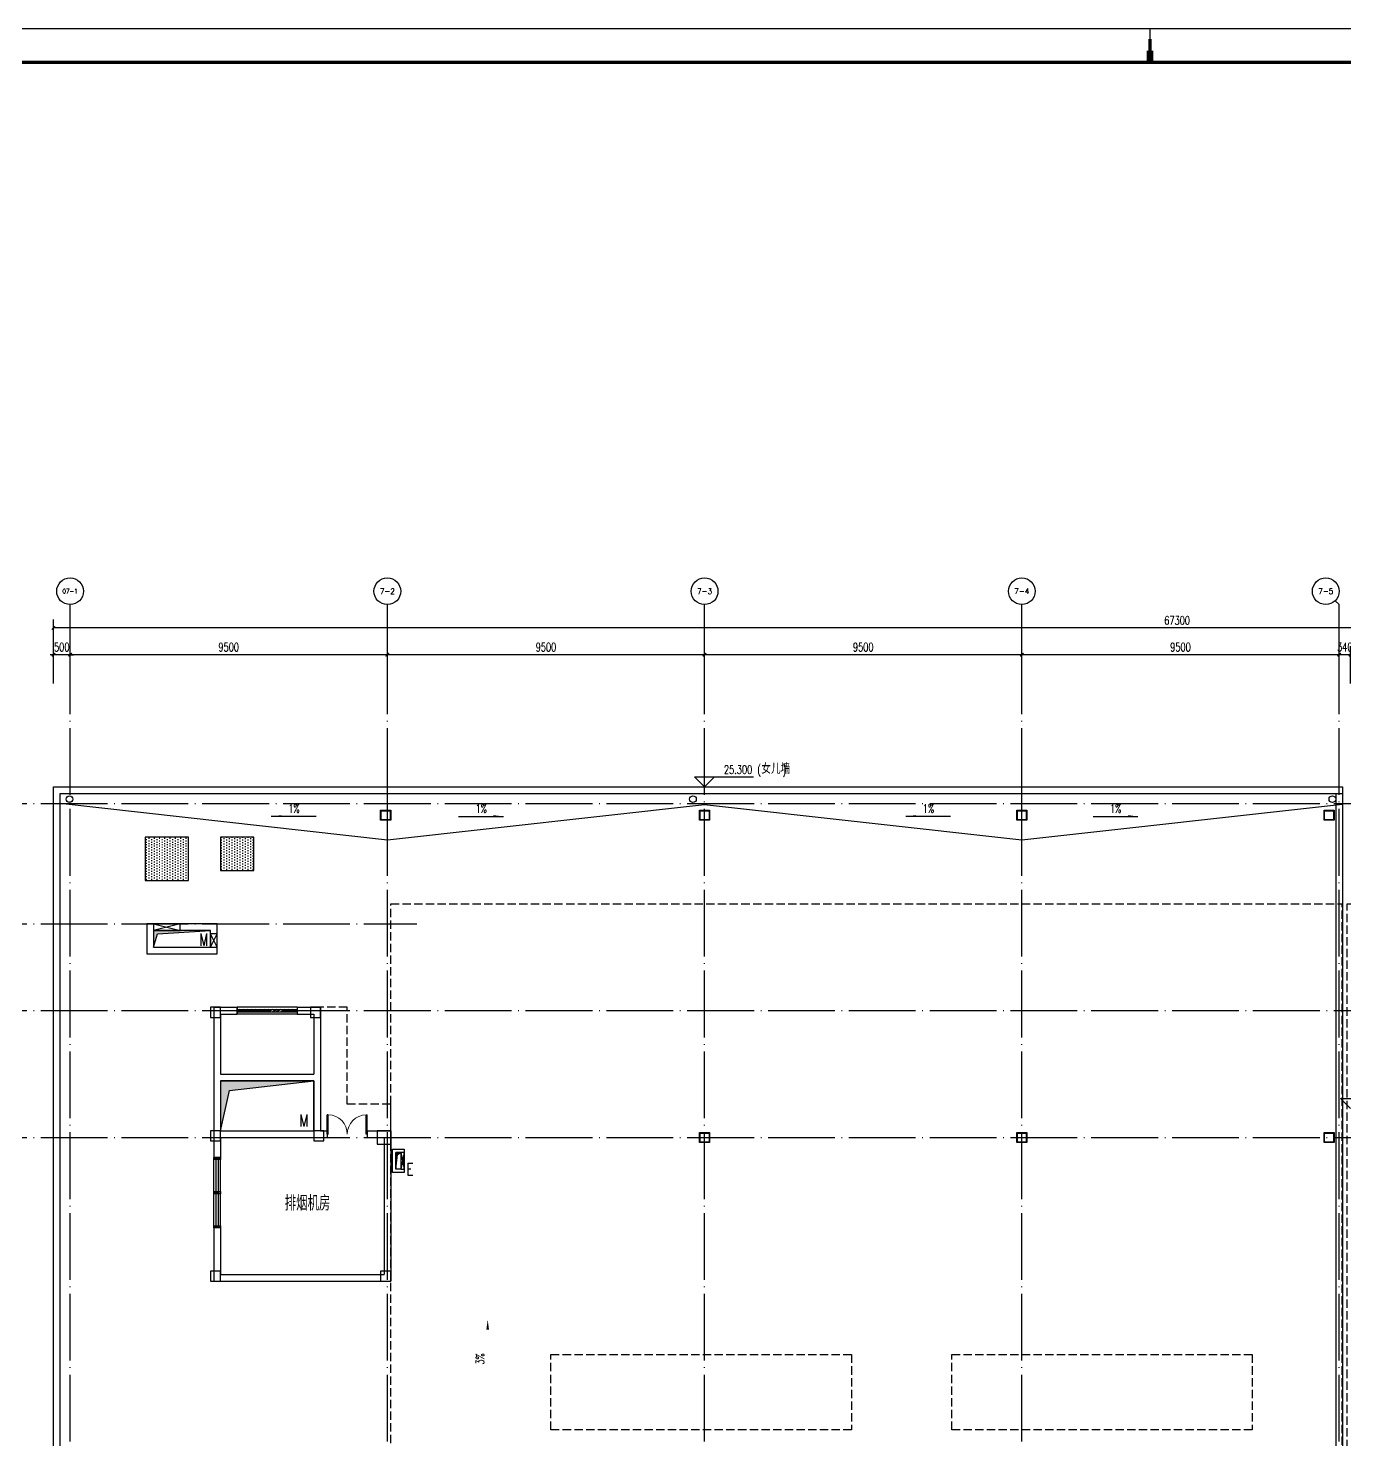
# Model space of a CAD drawing. Extents: x -621157 to 1764546, y -106808 to 741893.
# Drawn here: x 628 to 40051, y 420951 to 463219 of the extents above; entities that cross this region are included whole.
import ezdxf
from ezdxf.enums import TextEntityAlignment as Align

# ---------------------------------------------------------------- set-up
doc = ezdxf.new("R2010")
doc.units = 0
doc.header["$LTSCALE"] = 1000
doc.header["$MEASUREMENT"] = 0
doc.linetypes.add('XREF-A-101-平面图_t3$0$DASH', pattern=[0.35, 0.25, -0.1])
doc.linetypes.add('XREF-A-101-平面图_t3$0$DOTE', pattern=[2.42, 2, -0.2, 0.02, -0.2])
for name, color, linetype in [('0-底图', 7, 'Continuous'), ('A0-Verital$0$TK-WHITE', 7, 'Continuous'), ('AXIS_TEXT', 7, 'Continuous'), ('XREF-A-101-平面图_t3$0$A-ABOVE', 8, 'XREF-A-101-平面图_t3$0$DASH'), ('XREF-A-101-平面图_t3$0$A-ANNO-CUTL', 8, 'Continuous'), ('XREF-A-101-平面图_t3$0$A-COLUMN', 8, 'Continuous'), ('XREF-A-101-平面图_t3$0$A-DIM_ELEV', 8, 'Continuous'), ('XREF-A-101-平面图_t3$0$A-DOTE', 8, 'Continuous'), ('XREF-A-101-平面图_t3$0$A-GROUND', 8, 'Continuous'), ('XREF-A-101-平面图_t3$0$A-HANDRAIL', 8, 'Continuous'), ('XREF-A-101-平面图_t3$0$A-LEAD-AROW', 8, 'Continuous'), ('XREF-A-101-平面图_t3$0$A-PUB_HATCH', 8, 'Continuous'), ('XREF-A-101-平面图_t3$0$A-ROOF', 8, 'Continuous'), ('XREF-A-101-平面图_t3$0$A-roof-water', 8, 'Continuous'), ('XREF-A-101-平面图_t3$0$A-ROOM-CH', 8, 'Continuous'), ('XREF-A-101-平面图_t3$0$A-STAIR', 8, 'Continuous'), ('XREF-A-101-平面图_t3$0$A-WALL-FILL', 8, 'Continuous'), ('XREF-A-101-平面图_t3$0$A-WINDOW', 8, 'Continuous'), ('XREF-A-101-平面图_t3$0$AXIS', 8, 'Continuous'), ('XREF-A-101-平面图_t3$0$COLU_DIM', 8, 'Continuous'), ('XREF-A-101-平面图_t3$0$E-HOLE', 8, 'Continuous'), ('XREF-A-101-平面图_t3$0$M-HOLE', 8, 'Continuous'), ('XREF-A-101-平面图_t3$0$P-投影', 8, 'Continuous'), ('XREF-A-101-平面图_t3$0$SS-COLUMN', 8, 'Continuous')]:
    doc.layers.add(name, color=color, linetype=linetype)
doc.styles.add('COMPLEX', font='COMPLEX')
doc.styles.add('XREF-A-101-平面图_t3$0$-HZDXCROMANS', font='ROMANS.shx', dxfattribs={"bigfont": 'HZDXC.shx'})
doc.styles.add('XREF-A-101-平面图_t3$0$A-AXIS-LABEL', font='COMPLEX', dxfattribs={"bigfont": 'GBCBIG'})
doc.styles.add('XREF-A-101-平面图_t3$0$A-DIM_T3', font='SIMPLEX', dxfattribs={"width": 0.705882, "bigfont": 'GBCBIG'})
doc.styles.add('XREF-A-101-平面图_t3$0$A-STANDARD', font='SIMPLEX', dxfattribs={"bigfont": 'GBCBIG'})
doc.styles.add('XREF-A-101-平面图_t3$0$hzdxcROMANS', font='ROMANS', dxfattribs={"width": 0.8, "bigfont": 'HZDXC'})
doc.dimstyles.new('XREF-A-101-平面图_t3$0$A-DIM-100', dxfattribs={"dimscale": 100, "dimtxt": 2.55, "dimasz": 1, "dimexe": 2.5, "dimexo": 3, "dimgap": 1, "dimtad": 1, "dimdec": 0, "dimzin": 0, "dimdsep": 46, "dimtxsty": 'XREF-A-101-平面图_t3$0$A-DIM_T3', "dimblk": 'XREF-A-101-平面图_t3$0$_ArchTick', "dimcen": 0.09, "dimclrt": 7, "dimazin": 2, "dimtfac": 1, "dimtdec": 0, "dimtix": 1, "dimtmove": 2, "dimatfit": 3, "dimfxl": 0, "dimtolj": 1, "dimtzin": 0, "dimarcsym": 0})

# ---------------------------------------------------------------- blocks, each defined once
blk = doc.blocks.new('XREF-A-101-平面图_t3$0$ROOM')
at = {"layer": 'XREF-A-101-平面图_t3$0$A-ROOM-CH', "style": 'XREF-A-101-平面图_t3$0$-HZDXCROMANS', "width": 0.6}
for tag, p in [('中文房间名称', (0, -1000)), ('英文房间名称', (0, -1500))]:
    blk.add_attdef(tag, text='', height=300, dxfattribs=at).set_placement(p, align=Align.CENTER)
blk = doc.blocks.new('XREF-A-101-平面图_t3$0$G$C869EB286')
at = {"layer": 'XREF-A-101-平面图_t3$0$A-WINDOW'}
h = blk.add_hatch(dxfattribs=at)
h.set_pattern_fill('ANSI31', color=256, scale=25)
h.set_pattern_definition([(45, (-143.957, -89940), (-28.0633, 28.0633), [])])
h.paths.add_polyline_path([(0, 60), (200, 60), (200, 0), (0, 0)])
blk.add_lwpolyline([(0, 60), (200, 60), (200, 0), (0, 0)], close=True, dxfattribs=at)
blk = doc.blocks.new('XREF-A-101-平面图_t3$0$柱网RF')
at = {"layer": 'XREF-A-101-平面图_t3$0$A-COLUMN'}
for points in [[(4200, -6400), (4500, -6400), (4500, -6100), (4200, -6100)], [(7200, -6400), (7500, -6400), (7500, -6100), (7200, -6100)], [(4200, -10100), (4500, -10100), (4500, -9800), (4200, -9800)], [(7300, -10100), (7600, -10100), (7600, -9800), (7300, -9800)], [(9200, -10200), (9600, -10200), (9600, -9800), (9200, -9800)], [(4200, -14300), (4500, -14300), (4500, -14000), (4200, -14000)], [(9300, -14300), (9600, -14300), (9600, -14000), (9300, -14000)]]:
    blk.add_lwpolyline(points, close=True, dxfattribs=at)
blk = doc.blocks.new('XREF-A-101-平面图_t3$0$G$C27600906')
at = {"layer": 'XREF-A-101-平面图_t3$0$A-PUB_HATCH'}
h = blk.add_hatch(color=256, dxfattribs=at)
h.dxf.hatch_style = 1
h.paths.add_polyline_path([(1650, 295850), (1500, 295850), (1500, 295350), (1550, 295788)])
at = {"layer": 'XREF-A-101-平面图_t3$0$E-HOLE'}
for points in [[(1400, 295950), (1750, 295950), (1750, 295250), (1400, 295250)], [(1500, 295850), (1650, 295850), (1650, 295350), (1500, 295350)], [(1500, 295850), (1650, 295850), (1650, 295350), (1500, 295350)], [(1650, 295350), (1750, 295350), (1750, 295850), (1650, 295850)]]:
    blk.add_lwpolyline(points, close=True, dxfattribs=at)
for points in [[(1650, 295850), (1500, 295850), (1500, 295350), (1550, 295788), (1650, 295850)], [(1650, 295850), (1750, 295350)], [(1750, 295850), (1650, 295350)]]:
    blk.add_lwpolyline(points, dxfattribs=at)
at = {"layer": 'XREF-A-101-平面图_t3$0$E-HOLE', "style": 'XREF-A-101-平面图_t3$0$hzdxcROMANS', "width": 0.7}
blk.add_text('E', height=360, dxfattribs=at).set_placement((1825, 295174))
blk = doc.blocks.new('XREF-A-101-平面图_t3$0$G$CEB38B5CA(2)')
at = {"layer": 'XREF-A-101-平面图_t3$0$A-ABOVE'}
for p, q in [((12384, -63410), (12384, -39860)), ((12534, -76810), (12534, -39860)), ((25414, -54460), (25414, -55860)), ((28794, -54560), (25414, -54560)), ((28794, -54560), (25414, -54560)), ((25414, -55760), (25414, -54560)), ((25674, -55760), (25674, -54560)), ((25934, -55760), (25934, -54560)), ((26194, -55760), (26194, -54560)), ((26454, -55760), (26454, -54560)), ((26714, -55760), (26714, -54560)), ((26974, -55760), (26974, -54560)), ((27234, -55760), (27234, -54560)), ((27494, -55760), (27494, -54560)), ((27754, -55760), (27754, -54560)), ((28014, -54560), (28014, -55760)), ((28014, -55760), (28014, -54560)), ((28274, -54560), (28274, -55760)), ((28274, -55760), (28274, -54560)), ((28534, -54560), (28534, -55760)), ((28534, -55760), (28534, -54560)), ((28794, -54560), (28794, -55760)), ((28794, -55760), (28794, -54560)), ((27754, -55234), (27754, -55760)), ((28794, -55760), (25414, -55760)), ((28794, -55760), (27526, -55760)), ((25214, -56160), (25214, -56160)), ((-17811, -56710), (-17811, -58260)), ((-16111, -56710), (-17811, -56710)), ((-17811, -58260), (-16411, -58260)), ((-17711, -61640), (-17711, -58260)), ((-17711, -61640), (-17711, -58260)), ((-17711, -58260), (-16511, -58260)), ((-16511, -61640), (-16511, -58260)), ((-16411, -58060), (-16361, -58060)), ((-16411, -58260), (-16411, -58060)), ((-17711, -58520), (-16511, -58520)), ((-17711, -58780), (-16511, -58780)), ((-17711, -59040), (-16511, -59040)), ((-17711, -59300), (-16511, -59300)), ((-17711, -59560), (-16511, -59560)), ((-17711, -59820), (-16511, -59820)), ((-17711, -60080), (-16511, -60080)), ((-17711, -60340), (-16511, -60340)), ((-16511, -61640), (-16511, -60372)), ((-17711, -60600), (-16511, -60600)), ((-17711, -60860), (-16511, -60860)), ((-17711, -60860), (-16511, -60860)), ((-17037, -60600), (-16511, -60600)), ((-17711, -61120), (-16511, -61120)), ((-17711, -61120), (-16511, -61120)), ((-17711, -61380), (-16511, -61380)), ((-17711, -61380), (-16511, -61380)), ((-17711, -61640), (-16511, -61640)), ((-17711, -61640), (-16511, -61640)), ((12384, -63410), (-16361, -63410)), ((25414, -76810), (12534, -76810))]:
    blk.add_line(p, q, dxfattribs=at)
for points in [[(-16111, -56710), (-16111, -56710), (-16111, -56710), (-16111, -39860), (12384, -39860)], [(12534, -39860), (31189, -39860), (31189, -47010)], [(31189, -47010), (29414, -47010), (29414, -49210), (25414, -49210), (25414, -76810)], [(27955, -54460), (25414, -54460), (25414, -54560), (27922, -54560)], [(25414, -54460), (28794, -54460), (28794, -54560), (25414, -54560)], [(27526, -55760), (25414, -55760), (25414, -55860), (27493, -55860)], [(27493, -55860), (28794, -55860), (28794, -55760), (27526, -55760)], [(-17811, -60801), (-17811, -58260), (-17711, -58260), (-17711, -60768)], [(-17811, -58260), (-17811, -61640), (-17711, -61640), (-17711, -58260)], [(-16511, -60372), (-16511, -58260), (-16411, -58260), (-16411, -60339)], [(-16361, -63410), (-16361, -58060), (-16361, -58060), (-16361, -58060)], [(-16411, -60339), (-16411, -61640), (-16511, -61640), (-16511, -60372)]]:
    blk.add_lwpolyline(points, dxfattribs=at)
for points in [[(-11311, -53360), (-2311, -53360), (-2311, -55610), (-11311, -55610)], [(689, -53360), (9689, -53360), (9689, -55610), (689, -55610)], [(-11311, -58560), (-2311, -58560), (-2311, -60810), (-11311, -60810)], [(689, -58560), (9689, -58560), (9689, -60810), (689, -60810)]]:
    blk.add_lwpolyline(points, close=True, dxfattribs=at)
at = {"layer": 'XREF-A-101-平面图_t3$0$A-ANNO-CUTL'}
for points in [[(27024, -54171), (27268, -55052), (27491, -55069), (27106, -55253), (27329, -55269), (27573, -56149)], [(-18100, -59870), (-17219, -60115), (-17090, -59933), (-17131, -60357), (-17003, -60175), (-16122, -60420)]]:
    blk.add_lwpolyline(points, dxfattribs=at)
at = {"layer": 'XREF-A-101-平面图_t3$0$A-GROUND'}
for p, q in [((28794, -54560), (27132, -54560)), ((28534, -54560), (28534, -55760)), ((28794, -54560), (28794, -55760)), ((28794, -55760), (27526, -55760)), ((-17711, -61640), (-17711, -59978)), ((-16511, -61640), (-16511, -60372)), ((-17711, -61380), (-16511, -61380)), ((-17711, -61640), (-16511, -61640))]:
    blk.add_line(p, q, dxfattribs=at)
for points in [[(27104, -54460), (28794, -54460), (28794, -54560), (27132, -54560)], [(27493, -55860), (28794, -55860), (28794, -55760), (27526, -55760)], [(-17811, -59950), (-17811, -61640), (-17711, -61640), (-17711, -59978)], [(-16411, -60339), (-16411, -61640), (-16511, -61640), (-16511, -60372)]]:
    blk.add_lwpolyline(points, dxfattribs=at)
at = {"layer": 'XREF-A-101-平面图_t3$0$A-HANDRAIL'}
for p, q in [((27111, -54485), (28794, -54485)), ((27125, -54535), (28794, -54535)), ((27472, -55785), (28794, -55785)), ((27486, -55835), (28794, -55835)), ((-17786, -59957), (-17786, -61640)), ((-17736, -59971), (-17736, -61640)), ((-16486, -60318), (-16486, -61640)), ((-16436, -60332), (-16436, -61640))]:
    blk.add_line(p, q, dxfattribs=at)
at = {"layer": 'XREF-A-101-平面图_t3$0$A-LEAD-AROW'}
for points in [[(28794, -55160, 0, 0, 0), (27645, -55160, 0, 120, 0), (28095, -55160, 0, 0, 0)], [(-17111, -61640, 0, 0, 0), (-17111, -60492, 0, 120, 0), (-17111, -60942, 0, 0, 0)]]:
    blk.add_lwpolyline(points, format="xyseb", dxfattribs=at)
at = {"layer": 'XREF-A-101-平面图_t3$0$A-STAIR'}
for p, q in [((28794, -54560), (25414, -54560)), ((25414, -55760), (25414, -54560)), ((25674, -55760), (25674, -54560)), ((25934, -55760), (25934, -54560)), ((26194, -55760), (26194, -54560)), ((26454, -55760), (26454, -54560)), ((26714, -55760), (26714, -54560)), ((26974, -55760), (26974, -54560)), ((27234, -55760), (27234, -54560)), ((27494, -55760), (27494, -54560)), ((27754, -55760), (27754, -54560)), ((28014, -55760), (28014, -54560)), ((28274, -55760), (28274, -54560)), ((28534, -55760), (28534, -54560)), ((28794, -55760), (28794, -54560)), ((28794, -55760), (25414, -55760)), ((-17711, -61640), (-17711, -58260)), ((-17711, -58260), (-16511, -58260)), ((-16511, -61640), (-16511, -58260)), ((-17711, -58520), (-16511, -58520)), ((-17711, -58780), (-16511, -58780)), ((-17711, -59040), (-16511, -59040)), ((-17711, -59300), (-16511, -59300)), ((-17711, -59560), (-16511, -59560)), ((-17711, -59820), (-16511, -59820)), ((-17711, -60080), (-16511, -60080)), ((-17711, -60340), (-16511, -60340)), ((-17711, -60600), (-16511, -60600)), ((-17711, -60860), (-16511, -60860)), ((-17711, -61120), (-16511, -61120)), ((-17711, -61380), (-16511, -61380)), ((-17711, -61640), (-16511, -61640))]:
    blk.add_line(p, q, dxfattribs=at)
at = {"layer": 'XREF-A-101-平面图_t3$0$A-LEAD-AROW', "color": 7, "style": 'XREF-A-101-平面图_t3$0$A-STANDARD'}
for p in [(28929, -55385), (-17271, -62225)]:
    blk.add_text('上', height=480, dxfattribs=at).set_placement(p)
blk = doc.blocks.new('XREF-A-101-平面图_t3$0$_ArchTick')
at = {"color": 0, "linetype": 'ByBlock', "const_width": 0.4}
blk.add_lwpolyline([(-0.5, -0.5), (0.5, 0.5)], dxfattribs=at)
blk = doc.blocks.new('*D25498')
at = {"layer": 'Defpoints', "color": 0}
for p in [(38000, 44460), (38000, 43300), (38340, 43300)]:
    blk.add_point(p, dxfattribs=at)
at = {"layer": 'XREF-A-101-平面图_t3$0$AXIS', "color": 0, "lineweight": -2}
for p, q in [((38000, 44460), (37900, 44460)), ((38000, 43600), (38000, 44710)), ((38340, 44460), (38000, 44460)), ((38340, 43600), (38340, 44710)), ((38340, 44460), (38440, 44460))]:
    blk.add_line(p, q, dxfattribs=at)
at = {"layer": 'XREF-A-101-平面图_t3$0$AXIS', "color": 0, "linetype": 'ByBlock', "lineweight": -2, "xscale": 100, "yscale": 100, "zscale": 100}
blk.add_blockref('XREF-A-101-平面图_t3$0$_ArchTick', (38000, 44460), dxfattribs=at)
at = {"layer": 'XREF-A-101-平面图_t3$0$AXIS', "color": 0, "linetype": 'ByBlock', "lineweight": -2, "xscale": 100, "yscale": 100, "zscale": 100, "rotation": 180}
blk.add_blockref('XREF-A-101-平面图_t3$0$_ArchTick', (38340, 44460), dxfattribs=at)
at = {"layer": 'XREF-A-101-平面图_t3$0$AXIS', "color": 7, "insert": (38170, 44687), "char_height": 255, "attachment_point": 5, "style": 'XREF-A-101-平面图_t3$0$A-DIM_T3'}
blk.add_mtext('\\A1;340', dxfattribs=at)
blk = doc.blocks.new('*D25499')
at = {"layer": 'Defpoints', "color": 0}
for p in [(28500, 44460), (28500, 43300), (38000, 43300)]:
    blk.add_point(p, dxfattribs=at)
at = {"layer": 'XREF-A-101-平面图_t3$0$AXIS', "color": 0, "lineweight": -2}
for p, q in [((28500, 43600), (28500, 44710)), ((38000, 44460), (28500, 44460)), ((38000, 43600), (38000, 44710))]:
    blk.add_line(p, q, dxfattribs=at)
at = {"layer": 'XREF-A-101-平面图_t3$0$AXIS', "color": 0, "linetype": 'ByBlock', "lineweight": -2, "xscale": 100, "yscale": 100, "zscale": 100, "rotation": 180}
blk.add_blockref('XREF-A-101-平面图_t3$0$_ArchTick', (28500, 44460), dxfattribs=at)
at = {"layer": 'XREF-A-101-平面图_t3$0$AXIS', "color": 0, "linetype": 'ByBlock', "lineweight": -2, "xscale": 100, "yscale": 100, "zscale": 100}
blk.add_blockref('XREF-A-101-平面图_t3$0$_ArchTick', (38000, 44460), dxfattribs=at)
at = {"layer": 'XREF-A-101-平面图_t3$0$AXIS', "color": 7, "insert": (33250, 44687), "char_height": 255, "attachment_point": 5, "style": 'XREF-A-101-平面图_t3$0$A-DIM_T3'}
blk.add_mtext('\\A1;9500', dxfattribs=at)
blk = doc.blocks.new('*D25500')
at = {"layer": 'Defpoints', "color": 0}
for p in [(19000, 44460), (19000, 43300), (28500, 43300)]:
    blk.add_point(p, dxfattribs=at)
at = {"layer": 'XREF-A-101-平面图_t3$0$AXIS', "color": 0, "lineweight": -2}
for p, q in [((19000, 43600), (19000, 44710)), ((28500, 44460), (19000, 44460)), ((28500, 43600), (28500, 44710))]:
    blk.add_line(p, q, dxfattribs=at)
at = {"layer": 'XREF-A-101-平面图_t3$0$AXIS', "color": 0, "linetype": 'ByBlock', "lineweight": -2, "xscale": 100, "yscale": 100, "zscale": 100, "rotation": 180}
blk.add_blockref('XREF-A-101-平面图_t3$0$_ArchTick', (19000, 44460), dxfattribs=at)
at = {"layer": 'XREF-A-101-平面图_t3$0$AXIS', "color": 0, "linetype": 'ByBlock', "lineweight": -2, "xscale": 100, "yscale": 100, "zscale": 100}
blk.add_blockref('XREF-A-101-平面图_t3$0$_ArchTick', (28500, 44460), dxfattribs=at)
at = {"layer": 'XREF-A-101-平面图_t3$0$AXIS', "color": 7, "insert": (23750, 44687), "char_height": 255, "attachment_point": 5, "style": 'XREF-A-101-平面图_t3$0$A-DIM_T3'}
blk.add_mtext('\\A1;9500', dxfattribs=at)
blk = doc.blocks.new('*D25501')
at = {"layer": 'Defpoints', "color": 0}
for p in [(9500, 44460), (9500, 43300), (19000, 43300)]:
    blk.add_point(p, dxfattribs=at)
at = {"layer": 'XREF-A-101-平面图_t3$0$AXIS', "color": 0, "lineweight": -2}
for p, q in [((9500, 43600), (9500, 44710)), ((19000, 44460), (9500, 44460)), ((19000, 43600), (19000, 44710))]:
    blk.add_line(p, q, dxfattribs=at)
at = {"layer": 'XREF-A-101-平面图_t3$0$AXIS', "color": 0, "linetype": 'ByBlock', "lineweight": -2, "xscale": 100, "yscale": 100, "zscale": 100, "rotation": 180}
blk.add_blockref('XREF-A-101-平面图_t3$0$_ArchTick', (9500, 44460), dxfattribs=at)
at = {"layer": 'XREF-A-101-平面图_t3$0$AXIS', "color": 0, "linetype": 'ByBlock', "lineweight": -2, "xscale": 100, "yscale": 100, "zscale": 100}
blk.add_blockref('XREF-A-101-平面图_t3$0$_ArchTick', (19000, 44460), dxfattribs=at)
at = {"layer": 'XREF-A-101-平面图_t3$0$AXIS', "color": 7, "insert": (14250, 44687), "char_height": 255, "attachment_point": 5, "style": 'XREF-A-101-平面图_t3$0$A-DIM_T3'}
blk.add_mtext('\\A1;9500', dxfattribs=at)
blk = doc.blocks.new('*D25502')
at = {"layer": 'Defpoints', "color": 0}
for p in [(0, 44460), (0, 43300), (9500, 43300)]:
    blk.add_point(p, dxfattribs=at)
at = {"layer": 'XREF-A-101-平面图_t3$0$AXIS', "color": 0, "lineweight": -2}
for p, q in [((0, 43600), (0, 44710)), ((9500, 44460), (0, 44460)), ((9500, 43600), (9500, 44710))]:
    blk.add_line(p, q, dxfattribs=at)
at = {"layer": 'XREF-A-101-平面图_t3$0$AXIS', "color": 0, "linetype": 'ByBlock', "lineweight": -2, "xscale": 100, "yscale": 100, "zscale": 100, "rotation": 180}
blk.add_blockref('XREF-A-101-平面图_t3$0$_ArchTick', (0, 44460), dxfattribs=at)
at = {"layer": 'XREF-A-101-平面图_t3$0$AXIS', "color": 0, "linetype": 'ByBlock', "lineweight": -2, "xscale": 100, "yscale": 100, "zscale": 100}
blk.add_blockref('XREF-A-101-平面图_t3$0$_ArchTick', (9500, 44460), dxfattribs=at)
at = {"layer": 'XREF-A-101-平面图_t3$0$AXIS', "color": 7, "insert": (4750, 44687), "char_height": 255, "attachment_point": 5, "style": 'XREF-A-101-平面图_t3$0$A-DIM_T3'}
blk.add_mtext('\\A1;9500', dxfattribs=at)
blk = doc.blocks.new('*D25503')
at = {"layer": 'Defpoints', "color": 0}
for p in [(-500, 44460), (-500, 43300), (0, 43300)]:
    blk.add_point(p, dxfattribs=at)
at = {"layer": 'XREF-A-101-平面图_t3$0$AXIS', "color": 0, "lineweight": -2}
for p, q in [((-500, 44460), (-600, 44460)), ((-500, 43600), (-500, 44710)), ((0, 44460), (-500, 44460)), ((0, 43600), (0, 44710)), ((0, 44460), (100, 44460))]:
    blk.add_line(p, q, dxfattribs=at)
at = {"layer": 'XREF-A-101-平面图_t3$0$AXIS', "color": 0, "linetype": 'ByBlock', "lineweight": -2, "xscale": 100, "yscale": 100, "zscale": 100}
blk.add_blockref('XREF-A-101-平面图_t3$0$_ArchTick', (-500, 44460), dxfattribs=at)
at = {"layer": 'XREF-A-101-平面图_t3$0$AXIS', "color": 0, "linetype": 'ByBlock', "lineweight": -2, "xscale": 100, "yscale": 100, "zscale": 100, "rotation": 180}
blk.add_blockref('XREF-A-101-平面图_t3$0$_ArchTick', (0, 44460), dxfattribs=at)
at = {"layer": 'XREF-A-101-平面图_t3$0$AXIS', "color": 7, "insert": (-250, 44687), "char_height": 255, "attachment_point": 5, "style": 'XREF-A-101-平面图_t3$0$A-DIM_T3'}
blk.add_mtext('\\A1;500', dxfattribs=at)
blk = doc.blocks.new('_AXISO')
blk.add_circle((0, 0), 0.5)
at = {"layer": 'AXIS_TEXT', "style": 'COMPLEX'}
blk.add_attdef('A', text='', height=0.56, dxfattribs=at).set_placement((-0.25, -0.28), (0.25, -0.28), align=Align.FIT)
blk = doc.blocks.new('*D25505')
at = {"layer": 'Defpoints', "color": 0}
for p in [(-500, 45260), (-500, 43300), (66800, 43300)]:
    blk.add_point(p, dxfattribs=at)
at = {"layer": 'XREF-A-101-平面图_t3$0$AXIS', "color": 0, "lineweight": -2}
for p, q in [((-500, 43600), (-500, 45510)), ((66800, 45260), (-500, 45260)), ((66800, 43600), (66800, 45510))]:
    blk.add_line(p, q, dxfattribs=at)
at = {"layer": 'XREF-A-101-平面图_t3$0$AXIS', "color": 0, "linetype": 'ByBlock', "lineweight": -2, "xscale": 100, "yscale": 100, "zscale": 100, "rotation": 180}
blk.add_blockref('XREF-A-101-平面图_t3$0$_ArchTick', (-500, 45260), dxfattribs=at)
at = {"layer": 'XREF-A-101-平面图_t3$0$AXIS', "color": 0, "linetype": 'ByBlock', "lineweight": -2, "xscale": 100, "yscale": 100, "zscale": 100}
blk.add_blockref('XREF-A-101-平面图_t3$0$_ArchTick', (66800, 45260), dxfattribs=at)
at = {"layer": 'XREF-A-101-平面图_t3$0$AXIS', "color": 7, "insert": (33150, 45487), "char_height": 255, "attachment_point": 5, "style": 'XREF-A-101-平面图_t3$0$A-DIM_T3'}
blk.add_mtext('\\A1;67300', dxfattribs=at)
blk = doc.blocks.new('XREF-A-101-平面图_t3$0$G$C24DDAA76')
at = {"layer": 'XREF-A-101-平面图_t3$0$P-投影'}
for centre in [(-16, 135), (18652, 135), (37798, 135)]:
    blk.add_circle(centre, 100, dxfattribs=at)
blk = doc.blocks.new('XREF-A-101-平面图_t3$0$SS-Column')
at = {"layer": 'XREF-A-101-平面图_t3$0$SS-COLUMN', "color": 6, "linetype": 'Continuous', "ltscale": 100}
for points in [[(4882077, 782329), (4882377, 782329), (4882377, 782029), (4882077, 782029)], [(4882093, 782313), (4882361, 782313), (4882361, 782045), (4882093, 782045)], [(4891627, 782329), (4891927, 782329), (4891927, 782029), (4891627, 782029)], [(4891643, 782313), (4891911, 782313), (4891911, 782045), (4891643, 782045)], [(4901127, 782329), (4901427, 782329), (4901427, 782029), (4901127, 782029)], [(4901143, 782313), (4901411, 782313), (4901411, 782045), (4901143, 782045)], [(4910327, 782329), (4910627, 782329), (4910627, 782029), (4910327, 782029)], [(4910343, 782313), (4910611, 782313), (4910611, 782045), (4910343, 782045)], [(4911267, 782329), (4911567, 782329), (4911567, 782029), (4911267, 782029)], [(4911283, 782313), (4911551, 782313), (4911551, 782045), (4911283, 782045)], [(4920127, 782329), (4920427, 782329), (4920427, 782029), (4920127, 782029)], [(4920143, 782313), (4920411, 782313), (4920411, 782045), (4920143, 782045)], [(4929627, 782329), (4929927, 782329), (4929927, 782029), (4929627, 782029)], [(4929643, 782313), (4929911, 782313), (4929911, 782045), (4929643, 782045)], [(4891627, 772679), (4891927, 772679), (4891927, 772379), (4891627, 772379)], [(4891643, 772663), (4891911, 772663), (4891911, 772395), (4891643, 772395)], [(4901127, 772679), (4901427, 772679), (4901427, 772379), (4901127, 772379)], [(4901143, 772663), (4901411, 772663), (4901411, 772395), (4901143, 772395)], [(4910327, 772679), (4910627, 772679), (4910627, 772379), (4910327, 772379)], [(4910343, 772663), (4910611, 772663), (4910611, 772395), (4910343, 772395)], [(4911267, 772679), (4911567, 772679), (4911567, 772379), (4911267, 772379)], [(4911283, 772663), (4911551, 772663), (4911551, 772395), (4911283, 772395)], [(4920127, 772679), (4920427, 772679), (4920427, 772379), (4920127, 772379)], [(4920143, 772663), (4920411, 772663), (4920411, 772395), (4920143, 772395)], [(4882127, 762679), (4882427, 762679), (4882427, 762379), (4882127, 762379)], [(4882143, 762663), (4882411, 762663), (4882411, 762395), (4882143, 762395)], [(4891627, 762679), (4891927, 762679), (4891927, 762379), (4891627, 762379)], [(4891643, 762663), (4891911, 762663), (4891911, 762395), (4891643, 762395)], [(4901127, 762679), (4901427, 762679), (4901427, 762379), (4901127, 762379)], [(4901143, 762663), (4901411, 762663), (4901411, 762395), (4901143, 762395)], [(4910327, 762679), (4910627, 762679), (4910627, 762379), (4910327, 762379)], [(4910343, 762663), (4910611, 762663), (4910611, 762395), (4910343, 762395)], [(4911267, 762679), (4911567, 762679), (4911567, 762379), (4911267, 762379)], [(4911283, 762663), (4911551, 762663), (4911551, 762395), (4911283, 762395)], [(4920127, 762679), (4920427, 762679), (4920427, 762379), (4920127, 762379)], [(4920143, 762663), (4920411, 762663), (4920411, 762395), (4920143, 762395)], [(4882127, 752679), (4882427, 752679), (4882427, 752379), (4882127, 752379)], [(4882143, 752663), (4882411, 752663), (4882411, 752395), (4882143, 752395)], [(4891627, 752679), (4891927, 752679), (4891927, 752379), (4891627, 752379)], [(4891643, 752663), (4891911, 752663), (4891911, 752395), (4891643, 752395)], [(4901127, 752679), (4901427, 752679), (4901427, 752379), (4901127, 752379)], [(4901143, 752663), (4901411, 752663), (4901411, 752395), (4901143, 752395)], [(4910327, 752679), (4910627, 752679), (4910627, 752379), (4910327, 752379)], [(4910343, 752663), (4910611, 752663), (4910611, 752395), (4910343, 752395)], [(4911267, 752679), (4911567, 752679), (4911567, 752379), (4911267, 752379)], [(4911283, 752663), (4911551, 752663), (4911551, 752395), (4911283, 752395)], [(4920127, 752679), (4920427, 752679), (4920427, 752379), (4920127, 752379)], [(4920143, 752663), (4920411, 752663), (4920411, 752395), (4920143, 752395)], [(4911267, 742879), (4911567, 742879), (4911567, 742579), (4911267, 742579)], [(4911283, 742863), (4911551, 742863), (4911551, 742595), (4911283, 742595)], [(4920127, 742779), (4920427, 742779), (4920427, 742479), (4920127, 742479)], [(4920143, 742763), (4920411, 742763), (4920411, 742495), (4920143, 742495)]]:
    blk.add_lwpolyline(points, close=True, dxfattribs=at)
blk = doc.blocks.new('XREF-A-101-平面图_t3$0$G$C8D967849')
at = {"layer": 'XREF-A-101-平面图_t3$0$COLU_DIM', "linetype": 'Continuous', "ltscale": 100}
blk.add_blockref('XREF-A-101-平面图_t3$0$SS-Column', (-4872777, -742529), dxfattribs=at)
blk = doc.blocks.new('XREF-A-101-平面图_t3$0$WINDOW2DLIB$SYSLIB$00000012')
at = {"color": 0}
for points in [[(-0.5, 0.5), (-0.5, -0.5)], [(0.5, 0.5), (-0.5, 0.5)], [(0.5, -0.5), (0.5, 0.5)], [(-0.5, 0.167), (0.5, 0.167)], [(-0.452, -0.167), (-0.5, 0.084)], [(-0.384, -0.167), (-0.448, 0.167)], [(-0.316, -0.167), (-0.38, 0.167)], [(-0.248, -0.167), (-0.312, 0.167)], [(-0.18, -0.167), (-0.244, 0.167)], [(-0.112, -0.167), (-0.176, 0.167)], [(-0.044, -0.167), (-0.108, 0.167)], [(0.024, -0.167), (-0.04, 0.167)], [(0.092, -0.167), (0.028, 0.167)], [(0.16, -0.167), (0.096, 0.167)], [(0.228, -0.167), (0.164, 0.167)], [(0.296, -0.167), (0.232, 0.167)], [(0.364, -0.167), (0.3, 0.167)], [(0.432, -0.167), (0.368, 0.167)], [(0.5, -0.167), (0.436, 0.167)], [(-0.5, -0.167), (0.5, -0.167)], [(0.5, -0.5), (-0.5, -0.5)]]:
    blk.add_lwpolyline(points, dxfattribs=at)
blk = doc.blocks.new('XREF-A-101-平面图_t3$0$DOOR2DLIB$SYSLIB$00000108')
at = {"color": 0}
for p, q in [((-0.5, 0), (-0.5, 0.4875)), ((-0.475, 0.4875), (-0.5, 0.4875)), ((-0.475, 0), (-0.475, 0.4875)), ((0.475, 0), (0.475, 0.4875)), ((0.475, 0.4875), (0.5, 0.4875)), ((0.5, 0), (0.5, 0.4875)), ((-0.5, 0), (-0.475, 0)), ((0.5, 0), (0.475, 0))]:
    blk.add_line(p, q, dxfattribs=at)
at = {"color": 0, "lineweight": 13}
for centre, start, end in [((-0.4875, 0), 0, 88.53072), ((0.4875, 0), 91.46928, 180)]:
    blk.add_arc(centre, 0.4875, start, end, dxfattribs=at)
blk = doc.blocks.new('XREF-A-101-平面图_t3$0$WINDOW2DLIB$SYSLIB$00000001')
at = {"color": 0}
for points in [[(-0.5, 0.5), (-0.5, -0.5)], [(-0.5, 0.5), (0.5, 0.5)], [(0.5, -0.5), (0.5, 0.5)], [(0.5, 0.167), (-0.5, 0.167)], [(0.5, -0.167), (-0.5, -0.167)], [(-0.5, -0.5), (0.5, -0.5)]]:
    blk.add_lwpolyline(points, dxfattribs=at)
blk = doc.blocks.new('A0-Verital$0$A$C53BD7355')
at = {"layer": 'A0-Verital$0$TK-WHITE'}
for points, const_width in [([(29650, 84100), (29650, 83100)], 35), ([(29650, 83100), (29650, 83800)], 100), ([(29650, 83100), (29650, 83450)], 200)]:
    blk.add_lwpolyline(points, dxfattribs=dict(at, const_width=const_width))
blk = doc.blocks.new('A0-Verital')
blk.add_lwpolyline([(118900, 84100), (0, 84100), (0, 0), (118900, 0)], close=True)
at = {"const_width": 100}
blk.add_lwpolyline([(2500, 83100), (117900, 83100), (117900, 1000), (2500, 1000)], close=True, dxfattribs=at)
blk.add_blockref('A0-Verital$0$A$C53BD7355', (29800, 0))
blk = doc.blocks.new('XREF-A-101-平面图_t3$0$轴网(3)')
at = {"layer": 'XREF-A-101-平面图_t3$0$A-DOTE', "linetype": 'XREF-A-101-平面图_t3$0$DOTE'}
for p, q in [((0, -3300), (0, 43300)), ((9500, -3300), (9500, 43300)), ((19000, -3300), (19000, 43300)), ((28500, -3300), (28500, 43300)), ((38000, -3300), (38000, 43300)), ((-3300, 40000), (69800, 40000)), ((-3300, 36400), (10380.6, 36400)), ((-3300, 33800), (69800, 33800)), ((-3300, 30000), (69800, 30000))]:
    blk.add_line(p, q, dxfattribs=at)
at = {"layer": 'XREF-A-101-平面图_t3$0$AXIS'}
for p, q in [((38000, 45959.5), (37882.8, 46076.7)), ((0, 43300), (0, 45959.5)), ((9500, 43300), (9500, 45959.5)), ((19000, 43300), (19000, 45959.5)), ((28500, 43300), (28500, 45959.5)), ((38000, 43300), (38000, 45959.5))]:
    blk.add_line(p, q, dxfattribs=at)
ref = blk.add_blockref('_AXISO', (0, 46359.5), dxfattribs=dict(at, xscale=800, yscale=800, zscale=800))
ref.add_attrib('A', '07-1', dxfattribs={"color": 7, "height": 136.14, "style": 'XREF-A-101-平面图_t3$0$A-AXIS-LABEL', "width": 0.946667}).set_placement((-230.1, 46291.4), (230.1, 46291.4), align=Align.FIT)
ref = blk.add_blockref('_AXISO', (9500, 46359.5), dxfattribs=dict(at, xscale=800, yscale=800, zscale=800))
ref.add_attrib('A', '7-2', dxfattribs={"color": 7, "height": 168.54, "style": 'XREF-A-101-平面图_t3$0$A-AXIS-LABEL', "width": 0.933333}).set_placement((9275.3, 46275.2), (9724.7, 46275.2), align=Align.FIT)
ref = blk.add_blockref('_AXISO', (19000, 46359.5), dxfattribs=dict(at, xscale=800, yscale=800, zscale=800))
ref.add_attrib('A', '7-3', dxfattribs={"color": 7, "height": 168.54, "style": 'XREF-A-101-平面图_t3$0$A-AXIS-LABEL', "width": 0.933333}).set_placement((18775.3, 46275.2), (19224.7, 46275.2), align=Align.FIT)
ref = blk.add_blockref('_AXISO', (28500, 46359.5), dxfattribs=dict(at, xscale=800, yscale=800, zscale=800))
ref.add_attrib('A', '7-4', dxfattribs={"color": 7, "height": 163.41, "style": 'XREF-A-101-平面图_t3$0$A-AXIS-LABEL', "width": 0.935484}).set_placement((28274.3, 46277.8), (28725.7, 46277.8), align=Align.FIT)
ref = blk.add_blockref('_AXISO', (37600, 46359.5), dxfattribs=dict(at, xscale=800, yscale=800, zscale=800))
ref.add_attrib('A', '7-5', dxfattribs={"color": 7, "height": 168.54, "style": 'XREF-A-101-平面图_t3$0$A-AXIS-LABEL', "width": 0.933333}).set_placement((37375.3, 46275.2), (37824.7, 46275.2), align=Align.FIT)
for p1, p2, distance, picture, middle in [((66800, 43300), (-500, 43300), -1959.5, '*D25505', (33150, 45487)), ((0, 43300), (-500, 43300), -1159.5, '*D25503', (-250, 44687)), ((9500, 43300), (0, 43300), -1159.5, '*D25502', (4750, 44687)), ((19000, 43300), (9500, 43300), -1159.5, '*D25501', (14250, 44687)), ((28500, 43300), (19000, 43300), -1159.5, '*D25500', (23750, 44687)), ((38000, 43300), (28500, 43300), -1159.5, '*D25499', (33250, 44687)), ((38340, 43300), (38000, 43300), -1159.5, '*D25498', (38170, 44687))]:
    dim = blk.add_aligned_dim(p1=p1, p2=p2, distance=distance, dimstyle='XREF-A-101-平面图_t3$0$A-DIM-100', dxfattribs=at)
    dim.commit()
    dim.dimension.update_dxf_attribs({"geometry": picture, "text_midpoint": middle})
blk = doc.blocks.new('XREF-A-101-平面图_t3')
at = {"layer": 'XREF-A-101-平面图_t3$0$A-LEAD-AROW', "transparency": 33554559}
for points in [[(206026, 439615), (206326, 439615), (206326, 439655)], [(212974, 439615), (212674, 439615), (212674, 439655)], [(225026, 439615), (225326, 439615), (225326, 439655)], [(231974, 439615), (231674, 439615), (231674, 439655)]]:
    blk.add_hatch(color=256, dxfattribs=at).paths.add_polyline_path(points, flags=17)
at = {"layer": 'XREF-A-101-平面图_t3$0$A-PUB_HATCH'}
h = blk.add_hatch(dxfattribs=at)
h.set_pattern_fill('DOTS', color=256, scale=50, angle=270)
h.set_pattern_definition([(270, (201250, 678205.41), (79.375, -39.6875), [0, -79.375])])
h.paths.add_polyline_path([(203550, 437700), (203550, 439000), (202250, 439000), (202250, 437700)])
h = blk.add_hatch(dxfattribs=at)
h.set_pattern_fill('DOTS', color=256, scale=50, angle=270)
h.set_pattern_definition([(270, (203500, 678505.41), (79.375, -39.6875), [0, -79.375])])
h.paths.add_polyline_path([(205500, 438000), (205500, 439000), (204500, 439000), (204500, 438000)])
h = blk.add_hatch(color=256, dxfattribs=at)
h.dxf.hatch_style = 1
h.paths.add_polyline_path([(204200, 436200), (202500, 436200), (202500, 435700), (202622, 436096)])
h = blk.add_hatch(color=256, dxfattribs=at)
h.dxf.hatch_style = 1
h.paths.add_polyline_path([(207300, 431700), (204500, 431700), (204500, 430200), (204773, 431414)])
at = {"layer": 'XREF-A-101-平面图_t3$0$A-ABOVE'}
blk.add_lwpolyline([(209600, 430200), (209600, 431000), (208300, 431000), (208300, 433900), (207500, 433900)], dxfattribs=at)
at = {"layer": 'XREF-A-101-平面图_t3$0$A-DIM_ELEV'}
for p, q in [((219000, 440500), (218700, 440800)), ((218700, 440800), (220460, 440800)), ((219000, 440500), (219300, 440800)), ((238340, 430870), (238040, 431170)), ((238040, 431170), (239800, 431170))]:
    blk.add_line(p, q, dxfattribs=at)
at = {"layer": 'XREF-A-101-平面图_t3$0$A-GROUND', "linetype": 'XREF-A-101-平面图_t3$0$DASH'}
for points in [[(238100, 439200), (238100, 429000)], [(238100, 429000), (238100, 400400)]]:
    blk.add_lwpolyline(points, dxfattribs=at)
at = {"layer": 'XREF-A-101-平面图_t3$0$A-LEAD-AROW'}
for points in [[(207368, 439615), (206026, 439615)], [(211632, 439615), (212974, 439615)], [(226368, 439615), (225026, 439615)], [(230632, 439615), (231974, 439615)]]:
    blk.add_lwpolyline(points, dxfattribs=at)
blk.add_lwpolyline([(212505, 422215, 0, 0, 0), (212505, 424548, 0, 80, 0), (212505, 424248, 0, 0, 0)], format="xyseb", dxfattribs=at)
at = {"layer": 'XREF-A-101-平面图_t3$0$A-ROOF'}
for p, q in [((199700, 440300), (238100, 440300)), ((237900, 440300), (237900, 429000)), ((237900, 429000), (237900, 399900))]:
    blk.add_line(p, q, dxfattribs=at)
for points in [[(199500, 440500), (238100, 440500), (238100, 429000)], [(199700, 410100), (199700, 411000), (200100, 411000), (200100, 413400), (199500, 413400), (199500, 440500)], [(199900, 410100), (199900, 410800), (200300, 410800), (200300, 413600), (199700, 413600), (199700, 440300)], [(238100, 429000), (238100, 399700), (209600, 399700)]]:
    blk.add_lwpolyline(points, dxfattribs=at)
at = {"layer": 'XREF-A-101-平面图_t3$0$A-roof-water'}
for points in [[(209500, 438901), (209500, 440300)], [(228500, 438901), (228500, 440300)], [(238100, 439978), (228500, 438901), (219000, 439966), (209500, 438901), (199700, 440000)]]:
    blk.add_lwpolyline(points, dxfattribs=at)
at = {"layer": 'XREF-A-101-平面图_t3$0$A-WALL-FILL', "color": 171}
for p, q in [((204300, 433900), (205000, 433900)), ((204300, 433900), (204300, 431800)), ((204500, 433700), (205000, 433700)), ((204500, 433700), (204500, 431900)), ((206800, 433900), (207500, 433900)), ((206800, 433700), (207300, 433700)), ((207300, 433700), (207300, 431900)), ((207500, 433900), (207500, 431800)), ((204300, 431800), (204300, 430100)), ((204500, 431900), (207300, 431900)), ((204500, 431700), (207300, 431700)), ((204500, 431700), (204500, 430200)), ((207300, 431700), (207300, 430200)), ((207500, 431800), (207500, 430200)), ((204300, 430100), (204300, 429400)), ((204500, 430200), (207300, 430200)), ((204500, 430000), (207400, 430000)), ((204500, 430000), (204500, 429400)), ((207400, 430000), (207700, 430000)), ((207500, 430200), (207700, 430200)), ((208900, 430200), (209600, 430200)), ((208900, 430000), (209400, 430000)), ((209400, 430000), (209400, 425900)), ((209600, 430200), (209600, 425700)), ((204300, 427300), (204300, 425700)), ((204500, 427300), (204500, 425900)), ((204300, 425700), (209600, 425700)), ((204500, 425900), (209400, 425900))]:
    blk.add_line(p, q, dxfattribs=at)
for points in [[(205000, 433900), (205000, 433700)], [(206800, 433900), (206800, 433700)], [(207700, 430200), (207700, 430000)], [(208900, 430200), (208900, 430000)], [(204500, 429400), (204300, 429400)], [(204500, 427300), (204300, 427300)]]:
    blk.add_lwpolyline(points, dxfattribs=at)
at = {"layer": 'XREF-A-101-平面图_t3$0$M-HOLE'}
for points in [[(203550, 437700), (203550, 439000), (202250, 439000), (202250, 437700)], [(205500, 438000), (205500, 439000), (204500, 439000), (204500, 438000)], [(202300, 435500), (204400, 435500), (204400, 436400), (202300, 436400)], [(202500, 436200), (203300, 436200), (203300, 436400), (202500, 436400)], [(202500, 435700), (204200, 435700), (204200, 436200), (202500, 436200)], [(204200, 435700), (204400, 435700), (204400, 436100), (204200, 436100)], [(204500, 430200), (207300, 430200), (207300, 431700), (204500, 431700)]]:
    blk.add_lwpolyline(points, close=True, dxfattribs=at)
for points in [[(202500, 436400), (203300, 436200)], [(203300, 436400), (202500, 436200)], [(204200, 436200), (202500, 436200), (202500, 435700), (202622, 436096), (204200, 436200)], [(204400, 435700), (204200, 436100)], [(204200, 435700), (204400, 436100)], [(207300, 431700), (204500, 431700), (204500, 430200), (204773, 431414), (207300, 431700)]]:
    blk.add_lwpolyline(points, dxfattribs=at)
for name, p in [('XREF-A-101-平面图_t3$0$G$C24DDAA76', (200000, 440000)), ('XREF-A-101-平面图_t3$0$G$C8D967849', (200000, 400000)), ('XREF-A-101-平面图_t3$0$G$CEB38B5CA(2)', (225711, 476860)), ('XREF-A-101-平面图_t3$0$G$C27600906', (208250, 133700))]:
    blk.add_blockref(name, p)
at = {"layer": 'XREF-A-101-平面图_t3$0$A-COLUMN'}
blk.add_blockref('XREF-A-101-平面图_t3$0$柱网RF', (200000, 440000), dxfattribs=at)
at = {"layer": 'XREF-A-101-平面图_t3$0$A-DOTE'}
blk.add_blockref('XREF-A-101-平面图_t3$0$轴网(3)', (200000, 400000), dxfattribs=at)
at = {"layer": 'XREF-A-101-平面图_t3$0$A-ROOM-CH'}
ref = blk.add_blockref('XREF-A-101-平面图_t3$0$ROOM', (207111, 429311), dxfattribs=dict(at, xscale=1.5, yscale=1.5, zscale=1.5))
ref.add_attrib('中文房间名称', '排烟机房', dxfattribs={"height": 450, "style": 'XREF-A-101-平面图_t3$0$-HZDXCROMANS', "width": 0.8}).set_placement((207111, 427811), align=Align.CENTER)
at = {"layer": 'XREF-A-101-平面图_t3$0$A-WINDOW'}
for name, p, xscale, yscale, zscale in [('XREF-A-101-平面图_t3$0$WINDOW2DLIB$SYSLIB$00000012', (205900, 433800), 1800.000000001486, -200, 1800.000000001486), ('XREF-A-101-平面图_t3$0$DOOR2DLIB$SYSLIB$00000108', (208300, 430100), -1200, 1200, -1200)]:
    blk.add_blockref(name, p, dxfattribs=dict(at, xscale=xscale, yscale=yscale, zscale=zscale))
for p in [(204300, 429340), (204300, 428320), (204300, 427300)]:
    blk.add_blockref('XREF-A-101-平面图_t3$0$G$C869EB286', p, dxfattribs=at)
at = {"layer": 'XREF-A-101-平面图_t3$0$A-WINDOW', "xscale": -2099.99999981327, "yscale": 200, "zscale": -2099.99999981327, "rotation": 270.0000000000008}
blk.add_blockref('XREF-A-101-平面图_t3$0$WINDOW2DLIB$SYSLIB$00000001', (204400, 428350), dxfattribs=at)
at = {"layer": 'XREF-A-101-平面图_t3$0$A-DIM_ELEV', "color": 7, "style": 'XREF-A-101-平面图_t3$0$A-STANDARD', "width": 0.705882}
for s, p in [('25.300', (219579, 440890)), ('(', (220580, 440890)), (')', (221340, 440890))]:
    blk.add_text(s, height=255, dxfattribs=at).set_placement(p)
at = {"layer": 'XREF-A-101-平面图_t3$0$A-DIM_ELEV', "color": 7, "style": 'XREF-A-101-平面图_t3$0$A-STANDARD'}
blk.add_text('女儿墙', height=320, dxfattribs=at).set_placement((220700, 440890))
at = {"layer": 'XREF-A-101-平面图_t3$0$A-LEAD-AROW', "color": 7, "style": 'XREF-A-101-平面图_t3$0$A-STANDARD', "width": 0.705882}
for p in [(206534, 439726), (212140, 439726), (225534, 439726), (231140, 439726)]:
    blk.add_text('1%', height=255, dxfattribs=at).set_placement(p)
blk.add_text('3%', height=255, rotation=90, dxfattribs=at).set_placement((212400, 423201))
at = {"layer": 'XREF-A-101-平面图_t3$0$M-HOLE', "style": 'XREF-A-101-平面图_t3$0$hzdxcROMANS', "width": 0.7}
for p in [(203871, 435746), (206871, 430335)]:
    blk.add_text('M', height=360, dxfattribs=at).set_placement(p)

msp = doc.modelspace()

# ---------------------------------------------------------------- block references
at = {"layer": '0-底图'}
msp.add_blockref('XREF-A-101-平面图_t3', (-198119, 0), dxfattribs=at)

# ---------------------------------------------------------------- next in the draw order: block references
msp.add_blockref('A0-Verital', (-25230, 379101))

doc.saveas('drawing.dxf')
